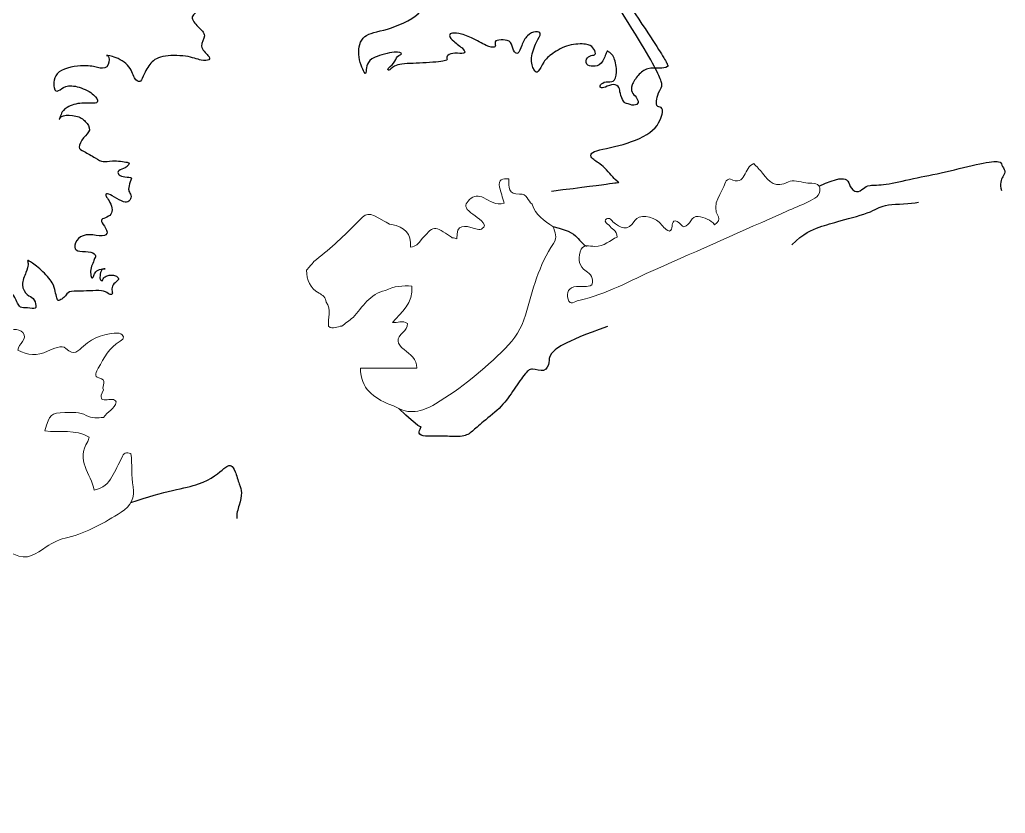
# Model space of a CAD drawing. Header units: millimetres. Extents: x 1205.7 to 1284.3, y 625.1 to 651.5.
# Drawn here: x 1261.9086 to 1262.3039, y 643.0971 to 643.4154 of the extents above; entities that cross this region are included whole.
import ezdxf

# ---------------------------------------------------------------- set-up
doc = ezdxf.new("R2010")
doc.units = ezdxf.units.MM
doc.layers.add('06', color=104, linetype='Continuous')

msp = doc.modelspace()

# ---------------------------------------------------------------- linework, layer by layer
at = {"layer": '06'}
for points in [[(1262.12181, 643.34669), (1262.14817, 643.34999), (1262.14941, 643.3504), (1262.14817, 643.34999), (1262.14241, 643.3574), (1262.13788, 643.35946), (1262.13664, 643.36276), (1262.15064, 643.36482), (1262.16424, 643.37058), (1262.16712, 643.37964), (1262.16547, 643.38047), (1262.16341, 643.38047), (1262.16465, 643.38788), (1262.17289, 643.39653), (1261.15512, 644.85272), (1262.17119, 643.399), (1262.16844, 643.3963), (1262.16553, 643.3958), (1262.16033, 643.3964), (1262.15647, 643.39329), (1262.15377, 643.389), (1262.15392, 643.38627), (1262.15593, 643.38441), (1262.15708, 643.38211), (1262.15521, 643.38067), (1262.15148, 643.38211), (1262.1509, 643.38211), (1262.14918, 643.38613), (1262.14932, 643.38828), (1262.14702, 643.39001), (1262.14315, 643.38814), (1262.14142, 643.388), (1262.14113, 643.38915), (1262.14358, 643.39101), (1262.14702, 643.39001), (1262.14832, 643.39389), (1262.14731, 643.40092), (1262.14429, 643.40293), (1262.14415, 643.40308), (1262.142, 643.39704), (1262.13855, 643.39661), (1262.13539, 643.39719), (1262.13596, 643.40064), (1262.13855, 643.40121), (1262.13999, 643.4015), (1262.13855, 643.40451), (1262.13654, 643.40581), (1262.12864, 643.40581), (1262.12186, 643.40176), (1262.11852, 643.39876), (1262.11652, 643.39375), (1262.11485, 643.39475), (1262.11318, 643.39976), (1262.11585, 643.4071), (1262.11819, 643.4101), (1262.11568, 643.41105), (1262.11196, 643.40943), (1262.10975, 643.40512), (1262.10858, 643.40105), (1262.10626, 643.40291), (1262.10591, 643.40687), (1262.10253, 643.40756), (1262.09893, 643.4071), (1262.09939, 643.40547), (1262.09939, 643.40419), (1262.09625, 643.40454), (1262.08962, 643.4085), (1262.08435, 643.41017), (1262.08116, 643.41017), (1262.0808, 643.40876), (1262.08205, 643.40716), (1262.08719, 643.40344), (1262.08737, 643.40149), (1262.08293, 643.40237), (1262.07974, 643.40113), (1262.07992, 643.39971), (1262.08027, 643.39883), (1262.06858, 643.39787), (1262.05893, 643.39787), (1262.05683, 643.39461), (1262.05567, 643.39566), (1262.05893, 643.39787), (1262.05986, 643.40124), (1262.06253, 643.40148), (1262.05998, 643.4031), (1262.04974, 643.40043), (1262.04788, 643.39764), (1262.04741, 643.39473), (1262.0473, 643.39252), (1262.04359, 643.40157), (1262.04578, 643.40989), (1262.05497, 643.41077), (1262.07073, 643.41733), (1262.07227, 643.42674), (1262.07205, 643.4274), (1262.06898, 643.4274), (1262.05607, 643.42674), (1262.0495, 643.42368), (1262.05125, 643.42521), (1262.0523, 643.42766), (1262.05625, 643.43405), (1262.05753, 643.43929), (1262.05579, 643.44068), (1262.05497, 643.4401), (1262.05346, 643.43719), (1262.04753, 643.4351), (1262.04555, 643.43324), (1262.04648, 643.42998), (1262.04718, 643.42672), (1262.04672, 643.42545), (1262.04284, 643.4302), (1262.0434, 643.43331), (1262.04472, 643.43651), (1262.04811, 643.43915), (1262.05198, 643.44235), (1262.05358, 643.44348), (1262.05659, 643.44396), (1262.06121, 643.44396), (1262.06366, 643.44669), (1262.06378, 643.44807), (1262.06095, 643.44807), (1262.05341, 643.44921), (1262.04823, 643.44779), (1262.04682, 643.4461), (1262.04682, 643.44864), (1262.04804, 643.45015), (1262.0519, 643.45175), (1262.05869, 643.45514), (1262.06104, 643.4591), (1262.06095, 643.4607), (1262.06086, 643.4607), (1262.06029, 643.46108), (1262.05982, 643.46061), (1262.05596, 643.45853), (1262.05059, 643.45863), (1262.04861, 643.45778), (1262.04587, 643.45429), (1262.04474, 643.45203), (1262.04314, 643.44996), (1262.04182, 643.45175), (1262.04154, 643.45514), (1262.03956, 643.45797), (1262.03673, 643.46136), (1262.03504, 643.46164), (1262.03466, 643.46155), (1262.03381, 643.46004), (1262.03033, 643.46089), (1262.02788, 643.46051), (1262.02411, 643.45853), (1262.02467, 643.45646), (1262.02835, 643.4525), (1262.03494, 643.44346), (1262.03749, 643.44082), (1262.03226, 643.44108), (1262.02393, 643.44611), (1262.02077, 643.44812), (1262.01474, 643.4451), (1262.01387, 643.44323), (1262.01459, 643.44252), (1262.01947, 643.44252), (1262.02292, 643.43821), (1262.0235, 643.43591), (1262.02105, 643.43476), (1262.02206, 643.43203), (1262.01775, 643.43045), (1262.01818, 643.43275), (1262.01574, 643.43663), (1262.01244, 643.43534), (1262.01301, 643.4306), (1262.011, 643.42885), (1262.01449, 643.42678), (1262.01552, 643.42443), (1262.01514, 643.42235), (1262.01317, 643.42424), (1262.00732, 643.4264), (1262.00553, 643.43102), (1262.00836, 643.43507), (1262.00638, 643.43894), (1262.00337, 643.44167), (1262.00054, 643.44205), (1262.00026, 643.44205), (1261.99922, 643.44129), (1261.99913, 643.44054), (1261.99979, 643.43818), (1261.99979, 643.43639), (1261.99856, 643.43507), (1261.99649, 643.4347), (1261.99611, 643.43715), (1261.99545, 643.44289), (1261.99423, 643.44534), (1261.98848, 643.44921), (1261.98028, 643.44949), (1261.97943, 643.44864), (1261.97887, 643.44779), (1261.97877, 643.44742), (1261.98104, 643.4461), (1261.98462, 643.44261), (1261.98795, 643.43851), (1261.98725, 643.43549), (1261.98516, 643.43549), (1261.98272, 643.43956), (1261.97655, 643.44072), (1261.97341, 643.43874), (1261.97318, 643.43735), (1261.97597, 643.43537), (1261.97748, 643.43258), (1261.97574, 643.43083), (1261.97052, 643.42636), (1261.96833, 643.42242), (1261.97621, 643.41695), (1261.97753, 643.42089), (1261.9795, 643.42111), (1261.98168, 643.41935), (1261.97621, 643.41695), (1261.98015, 643.41235), (1261.98387, 643.40929), (1261.98015, 643.40469), (1261.98475, 643.40075), (1261.98497, 643.39922), (1261.98168, 643.39878), (1261.97599, 643.40119), (1261.96483, 643.40119), (1261.96045, 643.3979), (1261.95783, 643.39221), (1261.95695, 643.39002), (1261.95454, 643.39134), (1261.95279, 643.39768), (1261.94491, 643.40141), (1261.9425, 643.40097), (1261.94491, 643.40141), (1261.94404, 643.39549), (1261.93966, 643.39615), (1261.93572, 643.39746), (1261.92215, 643.39571), (1261.92193, 643.38674), (1261.92412, 643.38652), (1261.92652, 643.38915), (1261.93222, 643.38893), (1261.93922, 643.38521), (1261.9401, 643.38236), (1261.939, 643.3817), (1261.93156, 643.38236), (1261.92587, 643.37952), (1261.92521, 643.37733), (1261.92434, 643.37558), (1261.92434, 643.37514), (1261.92521, 643.37733), (1261.93156, 643.37711), (1261.93506, 643.37492), (1261.93747, 643.37098), (1261.93397, 643.36835), (1261.93156, 643.36376), (1261.93397, 643.36288), (1261.93922, 643.35982), (1261.94207, 643.35806), (1261.94491, 643.35916), (1261.95323, 643.35828), (1261.95194, 643.3571), (1261.95137, 643.35597), (1261.94769, 643.35493), (1261.94798, 643.35342), (1261.94958, 643.35238), (1261.95373, 643.3522), (1261.95316, 643.35163), (1261.95203, 643.34767), (1261.95241, 643.34626), (1261.95363, 643.34466), (1261.95241, 643.3424), (1261.95062, 643.34193), (1261.94628, 643.34438), (1261.94345, 643.34607), (1261.9427, 643.34494), (1261.94402, 643.34362), (1261.94553, 643.3407), (1261.94581, 643.33771), (1261.94368, 643.33612), (1261.94084, 643.33541), (1261.94173, 643.33364), (1261.94439, 643.32991), (1261.94226, 643.32814), (1261.93623, 643.32973), (1261.93162, 643.32814), (1261.93003, 643.32371), (1261.93216, 643.32229), (1261.93765, 643.32264), (1261.93943, 643.32051), (1261.93854, 643.31998), (1261.93801, 643.31768), (1261.93677, 643.31537), (1261.93712, 643.31254), (1261.93765, 643.31147), (1261.93829, 643.31276), (1261.93878, 643.31437), (1261.94125, 643.31561), (1261.94354, 643.31554), (1261.94125, 643.31561), (1261.9407, 643.31239), (1261.94076, 643.31103), (1261.94175, 643.31041), (1261.94175, 643.31122), (1261.94274, 643.31245), (1261.94441, 643.31301), (1261.9462, 643.31307), (1261.94793, 643.31239), (1261.94836, 643.31146), (1261.94799, 643.31091), (1261.94564, 643.30905), (1261.94544, 643.30702), (1261.94601, 643.30514), (1261.94459, 643.30505), (1261.94261, 643.30684), (1261.93809, 643.30674), (1261.93272, 643.30655), (1261.92792, 643.30655), (1261.92697, 643.30457), (1261.92547, 643.30335), (1261.92368, 643.30241), (1261.92368, 643.30363), (1261.92264, 643.30646), (1261.92236, 643.30947), (1261.91717, 643.31532), (1261.91218, 643.3189), (1261.91152, 643.3189), (1261.91218, 643.31739), (1261.91133, 643.31447), (1261.90879, 643.30891), (1261.91161, 643.30457), (1261.91425, 643.3041), (1261.91529, 643.30043), (1261.91491, 643.2993), (1261.91039, 643.30015), (1261.90841, 643.29958), (1261.90662, 643.30486), (1261.90219, 643.30891), (1261.89842, 643.3106), (1261.89786, 643.3139), (1261.89527, 643.31482), (1261.88922, 643.31563), (1261.88433, 643.31447), (1261.87611, 643.31547), (1261.87381, 643.31389), (1261.87639, 643.31231), (1261.88328, 643.30709)], [(1262.22921, 643.34864), (1262.2369, 643.35225), (1262.24124, 643.35158), (1262.24124, 643.34858), (1262.24424, 643.34558), (1262.24724, 643.34791), (1262.24891, 643.34925), (1262.25525, 643.34891), (1262.26688, 643.35181), (1262.27949, 643.35411), (1262.295, 643.35827), (1262.30247, 643.35884), (1262.30204, 643.35726), (1262.30433, 643.35468), (1262.30304, 643.35296), (1262.30154, 643.3496), (1262.30239, 643.34687)], [(1262.2183, 643.3251), (1262.22291, 643.32988), (1262.22983, 643.33254), (1262.23674, 643.33449), (1262.25181, 643.33857), (1262.25465, 643.34176), (1262.266, 643.34144), (1262.26904, 643.34224)], [(1262.12244, 643.33245), (1262.12988, 643.33079), (1262.13251, 643.3275), (1262.13535, 643.32466), (1262.13604, 643.3247)], [(1262.1443, 643.29233), (1262.12601, 643.28593), (1262.12033, 643.28052), (1262.12141, 643.27836), (1262.11925, 643.2735), (1262.11385, 643.2762), (1262.11115, 643.2735), (1262.10628, 643.2662), (1262.10142, 643.25945), (1262.09304, 643.25323), (1262.0898, 643.24972), (1262.08601, 643.24783), (1262.07791, 643.24864), (1262.07223, 643.2481), (1262.06818, 643.24891), (1262.06926, 643.25134), (1262.0698, 643.25269), (1262.06926, 643.25134), (1262.06057, 643.25947)], [(1261.95308, 643.22172), (1261.96701, 643.22653), (1261.98266, 643.22818), (1261.99172, 643.23682), (1261.99337, 643.23682), (1261.99502, 643.23477), (1261.99667, 643.22859), (1261.9979, 643.22612), (1261.99667, 643.22076), (1261.99543, 643.21705), (1261.99562, 643.21532)]]:
    msp.add_open_spline(points, degree=3, dxfattribs=at)
at = {"layer": '06', "lineweight": 5}
for points, knots in [([(1262.14646, 643.33434), (1262.14574, 643.33555), (1262.14456, 643.33634), (1262.14356, 643.33516), (1262.14291, 643.33438), (1262.14424, 643.3336), (1262.14497, 643.33301), (1262.14584, 643.33144), (1262.14822, 643.33104), (1262.14826, 643.32824), (1262.14535, 643.3271), (1262.14302, 643.32438), (1262.13925, 643.3245), (1262.13702, 643.32457), (1262.13429, 643.32564), (1262.13333, 643.32226), (1262.13245, 643.31919), (1262.13283, 643.31663), (1262.13574, 643.31461), (1262.13744, 643.31343), (1262.139, 643.31178), (1262.13807, 643.30903), (1262.1362, 643.30812), (1262.13404, 643.30854), (1262.13196, 643.30841), (1262.12866, 643.30821), (1262.12785, 643.30588), (1262.12853, 643.3034), (1262.12931, 643.30055), (1262.13115, 643.30249), (1262.13288, 643.30286), (1262.14388, 643.30523), (1262.15348, 643.31084), (1262.16362, 643.3153), (1262.18112, 643.32299), (1262.19862, 643.33071), (1262.21605, 643.33855), (1262.21895, 643.33986), (1262.22196, 643.34094), (1262.22478, 643.34239), (1262.22708, 643.34357), (1262.2302, 643.34478), (1262.22945, 643.348), (1262.22887, 643.35046), (1262.22585, 643.34967), (1262.22389, 643.35002), (1262.22157, 643.35043), (1262.21866, 643.35133), (1262.21689, 643.35038), (1262.2118, 643.34764), (1262.20923, 643.35042), (1262.20653, 643.35386), (1262.20541, 643.35528), (1262.2041, 643.35655), (1262.20302, 643.35773), (1262.19901, 643.35651), (1262.2001, 643.34819), (1262.19341, 643.35159), (1262.19309, 643.35175), (1262.19176, 643.35085), (1262.19162, 643.35027), (1262.1905, 643.34567), (1262.18559, 643.34182), (1262.18882, 643.3363), (1262.18934, 643.33542), (1262.18886, 643.33425), (1262.18728, 643.33321), (1262.18576, 643.33524), (1262.18324, 643.33611), (1262.18075, 643.33653), (1262.17779, 643.33703), (1262.17765, 643.33278), (1262.17496, 643.3324), (1262.1735, 643.33291), (1262.17296, 643.33503), (1262.17101, 643.33467), (1262.16978, 643.3336), (1262.17086, 643.33152), (1262.16921, 643.33062), (1262.16725, 643.33113), (1262.16645, 643.33296), (1262.16512, 643.33419), (1262.16243, 643.33668), (1262.15681, 643.33744), (1262.15532, 643.33495), (1262.15232, 643.32995), (1262.14957, 643.33213), (1262.14646, 643.33434)], [0, 0, 0, 0, 1, 1, 1, 2, 2, 2, 3, 3, 3, 4, 4, 4, 5, 5, 5, 6, 6, 6, 7, 7, 7, 8, 8, 8, 9, 9, 9, 10, 10, 10, 11, 11, 11, 12, 12, 12, 13, 13, 13, 14, 14, 14, 15, 15, 15, 16, 16, 16, 17, 17, 17, 18, 18, 18, 19, 19, 19, 20, 20, 20, 21, 21, 21, 22, 22, 22, 23, 23, 23, 24, 24, 24, 25, 25, 25, 26, 26, 26, 27, 27, 27, 28, 28, 28, 29, 29, 29, 29]), ([(1262.04225, 643.29596), (1262.04074, 643.2948), (1262.03923, 643.29364), (1262.03772, 643.29249), (1262.03594, 643.29259), (1262.03417, 643.29086), (1262.03238, 643.29244), (1262.03225, 643.2957), (1262.03362, 643.2991), (1262.03151, 643.30219), (1262.03131, 643.30397), (1262.03005, 643.305), (1262.02866, 643.30577), (1262.02502, 643.30781), (1262.02354, 643.31095), (1262.02366, 643.315), (1262.02463, 643.31614), (1262.0256, 643.31729), (1262.02657, 643.31843), (1262.0324, 643.32294), (1262.03785, 643.32788), (1262.04296, 643.33317), (1262.04808, 643.33848), (1262.04801, 643.33854), (1262.05481, 643.33459), (1262.05572, 643.33406), (1262.05666, 643.33338), (1262.05766, 643.33324), (1262.06292, 643.33251), (1262.06573, 643.32956), (1262.06538, 643.32418), (1262.06758, 643.32451), (1262.06839, 643.32562), (1262.06922, 643.3266), (1262.07471, 643.3331), (1262.07469, 643.33311), (1262.08174, 643.32816), (1262.08214, 643.32788), (1262.08274, 643.32789), (1262.08395, 643.3276), (1262.08352, 643.33373), (1262.08707, 643.33288), (1262.09104, 643.33171), (1262.09235, 643.33132), (1262.09425, 643.33072), (1262.09503, 643.33296), (1262.0937, 643.33574), (1262.09073, 643.33673), (1262.08866, 643.33872), (1262.08683, 643.34048), (1262.08737, 643.34174), (1262.08904, 643.34326), (1262.09086, 643.34493), (1262.09248, 643.34512), (1262.09472, 643.34399), (1262.09711, 643.34278), (1262.09949, 643.34082), (1262.10291, 643.34188), (1262.10221, 643.34428), (1262.10154, 643.34625), (1262.10107, 643.34827), (1262.10033, 643.35151), (1262.10239, 643.35175), (1262.10477, 643.35155), (1262.10456, 643.34834), (1262.10458, 643.34523), (1262.1091, 643.3455), (1262.11211, 643.34568), (1262.11241, 643.34275), (1262.11409, 643.34143), (1262.11552, 643.33718), (1262.119, 643.33483), (1262.12244, 643.33245), (1262.12337, 643.33024), (1262.12435, 643.32813), (1262.12269, 643.32572), (1262.11672, 643.31703), (1262.11432, 643.30689), (1262.11144, 643.29698), (1262.1099, 643.29172), (1262.10708, 643.28734), (1262.10327, 643.28355), (1262.09479, 643.27511), (1262.08567, 643.26752), (1262.07531, 643.26133), (1262.06975, 643.258), (1262.06475, 643.25686), (1262.05907, 643.26027), (1262.0584, 643.26067), (1262.05756, 643.26078), (1262.05684, 643.2611), (1262.05062, 643.26381), (1262.04533, 643.2673), (1262.04522, 643.27567), (1262.05267, 643.27567), (1262.06016, 643.27567), (1262.0679, 643.27567), (1262.06786, 643.27928), (1262.06516, 643.28124), (1262.06275, 643.2831), (1262.05965, 643.28548), (1262.05954, 643.28751), (1262.06236, 643.29009), (1262.06327, 643.29093), (1262.06419, 643.29203), (1262.06408, 643.29359), (1262.06215, 643.29493), (1262.06006, 643.29384), (1262.05805, 643.29394), (1262.06174, 643.29809), (1262.06644, 643.30168), (1262.06587, 643.30858), (1262.06218, 643.30881), (1262.05862, 643.30864), (1262.05528, 643.30678), (1262.04892, 643.30558), (1262.04613, 643.30012), (1262.04226, 643.29594), (1262.04226, 643.29594), (1262.04225, 643.29596), (1262.04225, 643.29596)], [0, 0, 0, 0, 1, 1, 1, 2, 2, 2, 3, 3, 3, 4, 4, 4, 5, 5, 5, 6, 6, 6, 7, 7, 7, 8, 8, 8, 9, 9, 9, 10, 10, 10, 11, 11, 11, 12, 12, 12, 13, 13, 13, 14, 14, 14, 15, 15, 15, 16, 16, 16, 17, 17, 17, 18, 18, 18, 19, 19, 19, 20, 20, 20, 21, 21, 21, 22, 22, 22, 23, 23, 23, 24, 24, 24, 25, 25, 25, 26, 26, 26, 27, 27, 27, 28, 28, 28, 29, 29, 29, 30, 30, 30, 31, 31, 31, 32, 32, 32, 33, 33, 33, 34, 34, 34, 35, 35, 35, 36, 36, 36, 37, 37, 37, 38, 38, 38, 39, 39, 39, 40, 40, 40, 40]), ([(1261.94214, 643.26701), (1261.93852, 643.2597), (1261.94645, 643.26511), (1261.9472, 643.26211), (1261.94682, 643.25929), (1261.94368, 643.2582), (1261.94218, 643.25588), (1261.93982, 643.25568), (1261.93751, 643.25541), (1261.93524, 643.25667), (1261.9326, 643.25812), (1261.92961, 643.25795), (1261.92672, 643.25784), (1261.92095, 643.25763), (1261.92056, 643.25724), (1261.91868, 643.25052), (1261.92462, 643.24971), (1261.93089, 643.2513), (1261.93643, 643.24801), (1261.93624, 643.24741), (1261.93606, 643.2468), (1261.93587, 643.24621), (1261.93091, 643.23882), (1261.93716, 643.23323), (1261.93843, 643.22678), (1261.94205, 643.22745), (1261.94407, 643.22941), (1261.94551, 643.23204), (1261.9469, 643.23457), (1261.9483, 643.23711), (1261.94947, 643.23974), (1261.95026, 643.24154), (1261.9513, 643.24214), (1261.9531, 643.24139), (1261.9539, 643.23697), (1261.95311, 643.2325), (1261.95404, 643.228), (1261.95486, 643.22398), (1261.95313, 643.22031), (1261.94926, 643.2179), (1261.94251, 643.2137), (1261.9358, 643.20958), (1261.92787, 643.20779), (1261.92483, 643.20711), (1261.9218, 643.2057), (1261.9192, 643.20396), (1261.91517, 643.20126), (1261.9116, 643.19825), (1261.90625, 643.20105), (1261.90437, 643.20203), (1261.90303, 643.19959), (1261.90167, 643.19849), (1261.89323, 643.19164), (1261.88449, 643.1851), (1261.87656, 643.1777), (1261.86118, 643.16331), (1261.84205, 643.15396), (1261.82653, 643.13976), (1261.82317, 643.13669), (1261.81916, 643.13414), (1261.81388, 643.13384), (1261.8102, 643.13363), (1261.80708, 643.13055), (1261.8062, 643.12663), (1261.80543, 643.12322), (1261.80326, 643.12113), (1261.80102, 643.11887), (1261.79599, 643.11378), (1261.79082, 643.10879), (1261.78618, 643.10336), (1261.78358, 643.10031), (1261.78059, 643.09884), (1261.77687, 643.09797), (1261.77309, 643.09709), (1261.77102, 643.09834), (1261.76834, 643.1013), (1261.75449, 643.11656), (1261.74242, 643.13333), (1261.72799, 643.1481), (1261.71795, 643.15837), (1261.70945, 643.16988), (1261.70418, 643.18346), (1261.70379, 643.18444), (1261.70281, 643.18543), (1261.70292, 643.18633), (1261.70365, 643.19239), (1261.70165, 643.1981), (1261.70097, 643.20398), (1261.70023, 643.21026), (1261.70306, 643.21581), (1261.70496, 643.2216), (1261.70682, 643.22721), (1261.71078, 643.23022), (1261.71559, 643.23272), (1261.73937, 643.24511), (1261.76406, 643.25534), (1261.78967, 643.26323), (1261.8036, 643.26753), (1261.81635, 643.27443), (1261.8297, 643.27996), (1261.84392, 643.28585), (1261.85635, 643.29511), (1261.87078, 643.30055), (1261.87508, 643.30217), (1261.87847, 643.30609), (1261.88328, 643.30709), (1261.88691, 643.30571), (1261.89054, 643.30432), (1261.89503, 643.30262), (1261.89, 643.29898), (1261.88381, 643.30173), (1261.87943, 643.29698), (1261.88521, 643.29629), (1261.89128, 643.29628), (1261.89, 643.28823), (1261.89432, 643.28976), (1261.89825, 643.29047), (1261.90221, 643.29071), (1261.90479, 643.29086), (1261.90802, 643.29199), (1261.90982, 643.28993), (1261.91207, 643.28735), (1261.90788, 643.28548), (1261.90786, 643.2829), (1261.91177, 643.2809), (1261.9155, 643.28038), (1261.91973, 643.28248), (1261.92188, 643.28354), (1261.92557, 643.28513), (1261.92711, 643.28358), (1261.93048, 643.28022), (1261.93203, 643.28272), (1261.93413, 643.28454), (1261.93822, 643.28818), (1261.94309, 643.28969), (1261.94849, 643.28975), (1261.95047, 643.28882), (1261.95078, 643.28756), (1261.9488, 643.28643), (1261.94445, 643.28395), (1261.94241, 643.27967), (1261.94007, 643.27563), (1261.93935, 643.27438), (1261.93813, 643.27214), (1261.94025, 643.27177), (1261.94417, 643.2711), (1261.94122, 643.26843), (1261.94214, 643.26701)], [0, 0, 0, 0, 1, 1, 1, 2, 2, 2, 3, 3, 3, 4, 4, 4, 5, 5, 5, 6, 6, 6, 7, 7, 7, 8, 8, 8, 9, 9, 9, 10, 10, 10, 11, 11, 11, 12, 12, 12, 13, 13, 13, 14, 14, 14, 15, 15, 15, 16, 16, 16, 17, 17, 17, 18, 18, 18, 19, 19, 19, 20, 20, 20, 21, 21, 21, 22, 22, 22, 23, 23, 23, 24, 24, 24, 25, 25, 25, 26, 26, 26, 27, 27, 27, 28, 28, 28, 29, 29, 29, 30, 30, 30, 31, 31, 31, 32, 32, 32, 33, 33, 33, 34, 34, 34, 35, 35, 35, 36, 36, 36, 37, 37, 37, 38, 38, 38, 39, 39, 39, 40, 40, 40, 41, 41, 41, 42, 42, 42, 43, 43, 43, 44, 44, 44, 45, 45, 45, 46, 46, 46, 47, 47, 47, 48, 48, 48, 49, 49, 49, 49])]:
    msp.add_open_spline(points, degree=3, knots=knots, dxfattribs=at)

doc.saveas('drawing.dxf')
